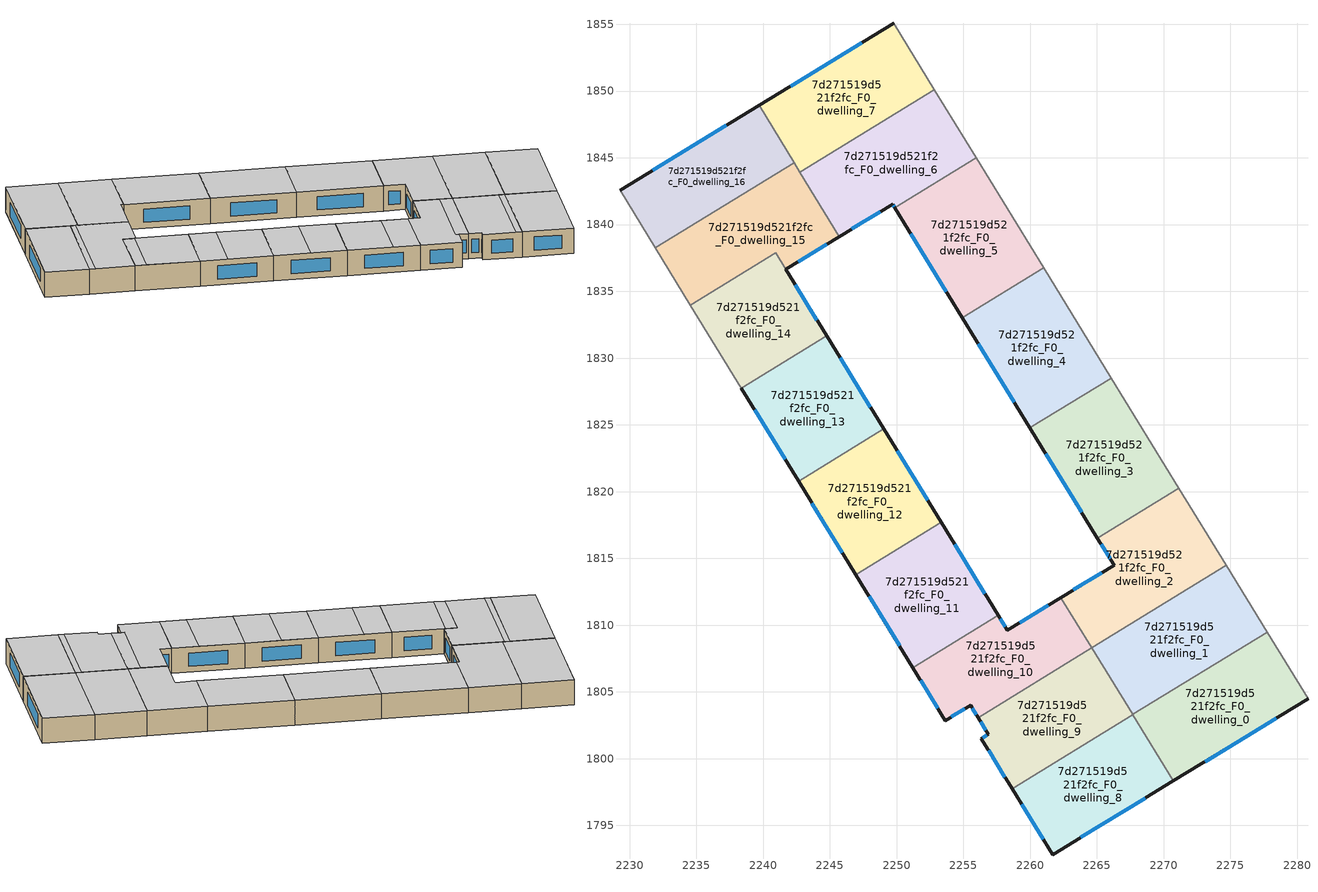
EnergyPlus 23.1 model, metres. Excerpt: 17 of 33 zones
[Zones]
7d271519d521f2fc_F0_dwelling_0
 floor ground (EU_floor_Construction): 2277.74,1809.49 2280.81,1804.48 2270.73,1798.33 2267.68,1803.31 z0
 wall outside (EU_wall_Construction): 2270.73,1798.33 2280.81,1804.48 z0:3
 wall to 7d271519d521f2fc_F0_dwelling_1 (EU_wall_Construction): 2277.74,1809.49 2267.68,1803.31 z0:3
 wall adiabatic (EU_wall_Construction): 2280.81,1804.48 2277.74,1809.49 z0:3
 wall to 7d271519d521f2fc_F0_dwelling_8 (EU_wall_Construction): 2267.69,1803.28 2270.73,1798.33 z0:3
 wall to 7d271519d521f2fc_F0_dwelling_9 (EU_wall_Construction): 2267.68,1803.31 2267.69,1803.28 z0:3
 window (EU_Window_Construction): 2273.1,1799.78 2278.44,1803.04 z0.7:2.3
 ceiling to 7d271519d521f2fc_F1_dwelling_0 (EU_floor_Construction): 2280.81,1804.48 2277.74,1809.49 2267.68,1803.31 2270.73,1798.33 z3
7d271519d521f2fc_F0_dwelling_1
 floor ground (EU_floor_Construction): 2274.68,1814.47 2277.74,1809.49 2267.68,1803.31 2264.62,1808.3 z0
 wall to 7d271519d521f2fc_F0_dwelling_2 (EU_wall_Construction): 2274.68,1814.47 2264.62,1808.3 z0:3
 wall adiabatic (EU_wall_Construction): 2277.74,1809.49 2274.68,1814.47 z0:3
 wall to 7d271519d521f2fc_F0_dwelling_9 (EU_wall_Construction): 2264.62,1808.29 2267.68,1803.31 z0:3
 ceiling to 7d271519d521f2fc_F1_dwelling_1 (EU_floor_Construction): 2277.74,1809.49 2274.68,1814.47 2264.62,1808.3 2267.68,1803.31 z3
7d271519d521f2fc_F0_dwelling_10
 floor ground (EU_floor_Construction): 2262.3,1812.07 2264.62,1808.29 2256.11,1803.07 2255.54,1804.01 2253.65,1802.85 2251.22,1806.8 2257.61,1810.72 2258.29,1809.62 z0
 wall outside (EU_wall_Construction): 2262.3,1812.07 2258.29,1809.62 2257.61,1810.72 / 2251.22,1806.8 2253.65,1802.85 2255.54,1804.01 2256.11,1803.07 z0:3
 wall to 7d271519d521f2fc_F0_dwelling_11 (EU_wall_Construction): 2257.61,1810.72 2251.22,1806.8 z0:3
 wall to 7d271519d521f2fc_F0_dwelling_2 (EU_wall_Construction): 2264.62,1808.3 2262.3,1812.07 z0:3
 wall to 7d271519d521f2fc_F0_dwelling_9 (EU_wall_Construction): 2256.11,1803.07 2264.62,1808.29 z0:3
 window (EU_Window_Construction): 2258.13,1809.88 2257.77,1810.47 / 2261.36,1811.49 2259.23,1810.2 / 2255.67,1803.79 2255.98,1803.29 / 2254.09,1803.12 2255.09,1803.74 / 2251.79,1805.88 2253.08,1803.78 z0.7:2.3
 ceiling to 7d271519d521f2fc_F1_dwelling_10 (EU_floor_Construction): 2263.86,1809.54 2262.3,1812.07 2258.29,1809.62 2257.61,1810.72 2251.22,1806.8 2253.65,1802.85 2255.54,1804.01 2255.35,1804.32 z3
 ceiling to 7d271519d521f2fc_F1_dwelling_9 (EU_floor_Construction): 2264.62,1808.29 2263.86,1809.54 2255.35,1804.32 2255.54,1804 2256.11,1803.07 z3
7d271519d521f2fc_F0_dwelling_11
 floor ground (EU_floor_Construction): 2253.33,1817.71 2257.61,1810.72 2251.22,1806.8 2246.94,1813.79 z0
 wall outside (EU_wall_Construction): 2246.94,1813.79 2251.22,1806.8 / 2257.61,1810.72 2253.33,1817.71 z0:3
 wall to 7d271519d521f2fc_F0_dwelling_12 (EU_wall_Construction): 2253.33,1817.71 2246.94,1813.79 z0:3
 window (EU_Window_Construction): 2247.95,1812.15 2250.22,1808.44 / 2256.61,1812.36 2254.33,1816.07 z0.7:2.3
 ceiling to 7d271519d521f2fc_F1_dwelling_11 (EU_floor_Construction): 2256.01,1813.34 2253.33,1817.71 2246.94,1813.79 2249.62,1809.42 z3
 ceiling to 7d271519d521f2fc_F1_dwelling_10 (EU_floor_Construction): 2257.61,1810.72 2256.01,1813.34 2249.62,1809.42 2251.22,1806.8 z3
7d271519d521f2fc_F0_dwelling_12
 floor ground (EU_floor_Construction): 2249.04,1824.69 2253.33,1817.71 2246.94,1813.79 2242.65,1820.77 z0
 wall outside (EU_wall_Construction): 2242.65,1820.77 2246.94,1813.79 / 2253.33,1817.71 2249.04,1824.69 z0:3
 wall to 7d271519d521f2fc_F0_dwelling_13 (EU_wall_Construction): 2249.04,1824.69 2242.65,1820.77 z0:3
 window (EU_Window_Construction): 2243.66,1819.13 2245.93,1815.43 / 2252.32,1819.35 2250.05,1823.05 z0.7:2.3
 ceiling to 7d271519d521f2fc_F1_dwelling_12 (EU_floor_Construction): 2251.18,1821.2 2249.04,1824.69 2242.65,1820.77 2244.8,1817.28 z3
 ceiling to 7d271519d521f2fc_F1_dwelling_11 (EU_floor_Construction): 2253.33,1817.71 2251.18,1821.2 2244.8,1817.28 2246.94,1813.79 z3
7d271519d521f2fc_F0_dwelling_13
 floor ground (EU_floor_Construction): 2244.75,1831.68 2249.04,1824.69 2242.65,1820.77 2238.37,1827.76 z0
 wall outside (EU_wall_Construction): 2238.37,1827.76 2242.65,1820.77 / 2249.04,1824.69 2244.75,1831.68 z0:3
 wall to 7d271519d521f2fc_F0_dwelling_14 (EU_wall_Construction): 2244.75,1831.68 2238.37,1827.76 z0:3
 window (EU_Window_Construction): 2239.37,1826.12 2241.65,1822.41 / 2248.03,1826.33 2245.76,1830.04 z0.7:2.3
 ceiling adiabatic (EU_roof_Construction): 2246.36,1829.06 2244.75,1831.68 2238.37,1827.76 2239.97,1825.14 z3
 ceiling to 7d271519d521f2fc_F1_dwelling_12 (EU_floor_Construction): 2249.04,1824.69 2246.36,1829.06 2239.97,1825.14 2242.65,1820.77 z3
7d271519d521f2fc_F0_dwelling_14
 floor ground (EU_floor_Construction): 2240.94,1837.88 2244.75,1831.68 2238.37,1827.76 2234.56,1833.97 z0
 wall outside (EU_wall_Construction): 2244.75,1831.68 2241.7,1836.65 z0:3
 wall adiabatic (EU_wall_Construction): 2234.56,1833.97 2238.37,1827.76 z0:3
 wall to 7d271519d521f2fc_F0_dwelling_15 (EU_wall_Construction): 2240.94,1837.88 2234.56,1833.97 / 2241.7,1836.65 2240.94,1837.89 z0:3
 window (EU_Window_Construction): 2244.03,1832.85 2242.41,1835.49 z0.7:2.3
 ceiling to 7d271519d521f2fc_F1_dwelling_14 (EU_floor_Construction): 2241.6,1836.81 2240.94,1837.88 2234.56,1833.97 2235.22,1832.9 z3
 ceiling to 7d271519d521f2fc_F1_dwelling_13 (EU_floor_Construction): 2244.75,1831.68 2241.62,1836.78 2241.59,1836.81 2235.22,1832.9 2238.37,1827.76 z3
7d271519d521f2fc_F0_dwelling_15
 floor ground (EU_floor_Construction): 2242.32,1844.64 2245.72,1839.1 2241.7,1836.65 2240.94,1837.89 2234.56,1833.97 2231.92,1838.26 z0
 wall outside (EU_wall_Construction): 2241.7,1836.65 2245.72,1839.1 z0:3
 wall adiabatic (EU_wall_Construction): 2231.92,1838.26 2234.56,1833.97 z0:3
 wall to 7d271519d521f2fc_F0_dwelling_16 (EU_wall_Construction): 2242.32,1844.64 2231.92,1838.26 z0:3
 wall to 7d271519d521f2fc_F0_dwelling_6 (EU_wall_Construction): 2245.72,1839.1 2242.76,1843.92 z0:3
 wall to 7d271519d521f2fc_F0_dwelling_7 (EU_wall_Construction): 2242.76,1843.92 2242.32,1844.64 z0:3
 window (EU_Window_Construction): 2242.64,1837.23 2244.77,1838.53 z0.7:2.3
 ceiling to 7d271519d521f2fc_F1_dwelling_14 (EU_floor_Construction): 2241.7,1836.65 2245.72,1839.1 2242.65,1844.1 2232.25,1837.72 2234.56,1833.97 2240.94,1837.89 z3
 ceiling to 7d271519d521f2fc_F1_dwelling_15 (EU_floor_Construction): 2242.65,1844.1 2242.32,1844.64 2231.92,1838.26 2232.25,1837.72 z3
7d271519d521f2fc_F0_dwelling_16
 floor ground (EU_floor_Construction): 2239.69,1848.92 2242.32,1844.64 2231.92,1838.26 2229.28,1842.57 z0
 wall outside (EU_wall_Construction): 2239.69,1848.92 2229.28,1842.57 z0:3
 wall adiabatic (EU_wall_Construction): 2229.28,1842.57 2231.92,1838.26 z0:3
 wall to 7d271519d521f2fc_F0_dwelling_7 (EU_wall_Construction): 2242.32,1844.64 2239.69,1848.92 z0:3
 window (EU_Window_Construction): 2237.25,1847.43 2231.73,1844.06 z0.7:2.3
 ceiling to 7d271519d521f2fc_F1_dwelling_15 (EU_floor_Construction): 2242.32,1844.64 2239.69,1848.92 2229.28,1842.57 2231.92,1838.26 z3
7d271519d521f2fc_F0_dwelling_2
 floor ground (EU_floor_Construction): 2271.13,1820.26 2274.68,1814.47 2264.62,1808.3 2262.3,1812.07 2266.29,1814.5 2265.04,1816.53 z0
 wall outside (EU_wall_Construction): 2265.04,1816.53 2266.29,1814.5 2262.3,1812.07 z0:3
 wall to 7d271519d521f2fc_F0_dwelling_3 (EU_wall_Construction): 2271.13,1820.26 2265.04,1816.53 z0:3
 wall adiabatic (EU_wall_Construction): 2274.68,1814.47 2271.13,1820.26 z0:3
 window (EU_Window_Construction): 2265.35,1813.93 2263.24,1812.64 / 2265.33,1816.05 2265.99,1814.97 z0.7:2.3
 ceiling to 7d271519d521f2fc_F1_dwelling_2 (EU_floor_Construction): 2274.68,1814.47 2271.13,1820.26 2265.04,1816.53 2266.29,1814.5 2262.3,1812.07 2264.62,1808.3 z3
7d271519d521f2fc_F0_dwelling_3
 floor ground (EU_floor_Construction): 2266.07,1828.51 2271.13,1820.26 2265.04,1816.53 2259.98,1824.77 z0
 wall outside (EU_wall_Construction): 2259.98,1824.77 2265.04,1816.53 z0:3
 wall to 7d271519d521f2fc_F0_dwelling_4 (EU_wall_Construction): 2266.07,1828.51 2259.98,1824.77 z0:3
 wall adiabatic (EU_wall_Construction): 2271.13,1820.26 2266.07,1828.51 z0:3
 window (EU_Window_Construction): 2261.17,1822.84 2263.85,1818.46 z0.7:2.3
 ceiling to 7d271519d521f2fc_F1_dwelling_3 (EU_floor_Construction): 2271.13,1820.26 2266.07,1828.51 2259.98,1824.77 2265.04,1816.53 z3
7d271519d521f2fc_F0_dwelling_4
 floor ground (EU_floor_Construction): 2261.01,1836.75 2266.07,1828.51 2259.98,1824.77 2254.92,1833.02 z0
 wall outside (EU_wall_Construction): 2254.92,1833.02 2259.98,1824.77 z0:3
 wall to 7d271519d521f2fc_F0_dwelling_5 (EU_wall_Construction): 2261.01,1836.75 2254.92,1833.02 z0:3
 wall adiabatic (EU_wall_Construction): 2266.07,1828.51 2261.01,1836.75 z0:3
 window (EU_Window_Construction): 2256.11,1831.08 2258.79,1826.71 z0.7:2.3
 ceiling to 7d271519d521f2fc_F1_dwelling_4 (EU_floor_Construction): 2266.07,1828.51 2261.01,1836.75 2254.92,1833.02 2259.98,1824.77 z3
7d271519d521f2fc_F0_dwelling_5
 floor ground (EU_floor_Construction): 2255.95,1845 2261.01,1836.75 2254.92,1833.02 2249.86,1841.26 z0
 wall outside (EU_wall_Construction): 2249.86,1841.26 2254.92,1833.02 z0:3
 wall to 7d271519d521f2fc_F0_dwelling_6 (EU_wall_Construction): 2255.95,1845 2249.86,1841.26 z0:3
 wall adiabatic (EU_wall_Construction): 2261.01,1836.75 2255.95,1845 z0:3
 window (EU_Window_Construction): 2251.05,1839.32 2253.73,1834.95 z0.7:2.3
 ceiling to 7d271519d521f2fc_F1_dwelling_5 (EU_floor_Construction): 2261.01,1836.75 2255.95,1845 2249.86,1841.26 2254.92,1833.02 z3
7d271519d521f2fc_F0_dwelling_6
 floor ground (EU_floor_Construction): 2252.82,1850.09 2255.95,1845 2249.86,1841.26 2249.7,1841.53 2245.72,1839.1 2242.76,1843.92 z0
 wall outside (EU_wall_Construction): 2245.72,1839.1 2249.7,1841.53 2249.86,1841.26 z0:3
 wall to 7d271519d521f2fc_F0_dwelling_7 (EU_wall_Construction): 2252.82,1850.09 2242.76,1843.92 z0:3
 wall adiabatic (EU_wall_Construction): 2255.95,1845 2252.82,1850.09 z0:3
 window (EU_Window_Construction): 2249.74,1841.46 2249.82,1841.32 / 2246.65,1839.67 2248.76,1840.96 z0.7:2.3
 ceiling to 7d271519d521f2fc_F1_dwelling_6 (EU_floor_Construction): 2255.95,1845 2252.82,1850.09 2242.76,1843.92 2245.72,1839.1 2249.7,1841.53 2249.86,1841.26 z3
7d271519d521f2fc_F0_dwelling_7
 floor ground (EU_floor_Construction): 2249.77,1855.07 2252.82,1850.09 2242.76,1843.92 2239.69,1848.92 z0
 wall outside (EU_wall_Construction): 2249.77,1855.07 2239.69,1848.92 z0:3
 wall adiabatic (EU_wall_Construction): 2252.82,1850.09 2249.77,1855.07 z0:3
 window (EU_Window_Construction): 2247.4,1853.63 2242.06,1850.36 z0.7:2.3
 ceiling to 7d271519d521f2fc_F1_dwelling_7 (EU_floor_Construction): 2252.82,1850.09 2249.77,1855.07 2239.69,1848.92 2242.76,1843.92 z3
7d271519d521f2fc_F0_dwelling_8
 floor ground (EU_floor_Construction): 2267.69,1803.28 2270.73,1798.33 2261.68,1792.81 2258.66,1797.74 z0
 wall outside (EU_wall_Construction): 2258.66,1797.74 2261.68,1792.81 2270.73,1798.33 z0:3
 wall to 7d271519d521f2fc_F0_dwelling_9 (EU_wall_Construction): 2267.69,1803.28 2258.66,1797.74 z0:3
 window (EU_Window_Construction): 2263.81,1794.11 2268.61,1797.04 / 2259.37,1796.58 2260.97,1793.97 z0.7:2.3
 ceiling to 7d271519d521f2fc_F1_dwelling_8 (EU_floor_Construction): 2270.73,1798.33 2267.69,1803.28 2258.66,1797.74 2261.68,1792.81 z3
7d271519d521f2fc_F0_dwelling_9
 floor ground (EU_floor_Construction): 2264.62,1808.29 2267.69,1803.28 2258.66,1797.74 2256.34,1801.51 2256.87,1801.83 2256.11,1803.07 z0
 wall outside (EU_wall_Construction): 2256.11,1803.07 2256.87,1801.83 2256.34,1801.51 2258.66,1797.74 z0:3
 window (EU_Window_Construction): 2256.89,1800.62 2258.11,1798.62 / 2256.75,1801.75 2256.47,1801.58 / 2256.29,1802.78 2256.69,1802.12 z0.7:2.3
 ceiling to 7d271519d521f2fc_F1_dwelling_9 (EU_floor_Construction): 2267.32,1803.9 2264.62,1808.29 2256.11,1803.07 2256.87,1801.83 2256.34,1801.51 2258.28,1798.36 z3
 ceiling to 7d271519d521f2fc_F1_dwelling_8 (EU_floor_Construction): 2267.69,1803.28 2267.32,1803.9 2258.28,1798.36 2258.66,1797.74 z3
[Building]
EU S2 Campaign: North Axis=0; Terrain=City; Solar Distribution=FullExterior
[Site:Location]
Budapest.Ferenc.Liszt.Intl.AP: Latitude=47.437; Longitude=19.256; Time Zone=1; Elevation=185
[SizingPeriod:WeatherFileDays]
AnnualSizingPeriod: Begin Month=1; Begin Day of Month=1; End Month=12; End Day of Month=31; Day of Week for Start Day=Monday; Use Weather File Daylight Saving Period=No; Use Weather File Rain and Snow Indicators=No
[MATERIAL]
EU_InternalMass_Material: Roughness=MediumRough; Thickness=0.1; Conductivity=1; Density=1800; Specific Heat=900; Thermal Absorptance=0.9; Solar Absorptance=0.7; Visible Absorptance=0.7
[MATERIAL:NOMASS] Roughness=MediumRough; Thermal Absorptance=0.9; Solar Absorptance=0.7; Visible Absorptance=0.7
Name | Thermal Resistance
EU_wall_NoMass | 0.832559
EU_roof_NoMass | 1.39638
EU_floor_NoMass | 0.872794
[WINDOWMATERIAL:SIMPLEGLAZINGSYSTEM]
EU_Window_SimpleGlazing: UFactor=2.79869; Solar Heat Gain Coefficient=0.75; Visible Transmittance=0.75
[CONSTRUCTION]
EU_wall_Construction: EU_wall_NoMass
EU_roof_Construction: EU_roof_NoMass
EU_floor_Construction: EU_floor_NoMass
EU_Window_Construction: EU_Window_SimpleGlazing
EU_InternalMass_Construction: EU_InternalMass_Material
[ZONE] Type=1; Multiplier=1; Ceiling Height=autocalculate; Floor Area=autocalculate; Part of Total Floor Area=Yes
Name | Volume
7d271519d521f2fc_F0_dwelling_0 | 207.294
7d271519d521f2fc_F0_dwelling_1 | 207.226
7d271519d521f2fc_F0_dwelling_10 | 184.259
7d271519d521f2fc_F0_dwelling_11 | 184.248
7d271519d521f2fc_F0_dwelling_12; 7d271519d521f2fc_F0_dwelling_9 | 184.274
7d271519d521f2fc_F0_dwelling_13 | 184.227
7d271519d521f2fc_F0_dwelling_14 | 163.672
7d271519d521f2fc_F0_dwelling_15 | 204.761
7d271519d521f2fc_F0_dwelling_16 | 184.282
7d271519d521f2fc_F0_dwelling_2 | 207.3
7d271519d521f2fc_F0_dwelling_3; 7d271519d521f2fc_F0_dwelling_4 | 207.273
7d271519d521f2fc_F0_dwelling_5 | 207.242
7d271519d521f2fc_F0_dwelling_6 | 207.295
7d271519d521f2fc_F0_dwelling_7 | 207.267
7d271519d521f2fc_F0_dwelling_8 | 184.231
[INTERNALMASS] Construction=EU_InternalMass_Construction
Name | Zone or ZoneList | Surface Area
7d271519d521f2fc_F0_dwelling_0_EU_InternalMass | 7d271519d521f2fc_F0_dwelling_0 | 69.0981
7d271519d521f2fc_F0_dwelling_1_EU_InternalMass | 7d271519d521f2fc_F0_dwelling_1 | 69.0751
7d271519d521f2fc_F0_dwelling_2_EU_InternalMass | 7d271519d521f2fc_F0_dwelling_2 | 69.1003
7d271519d521f2fc_F0_dwelling_3_EU_InternalMass | 7d271519d521f2fc_F0_dwelling_3 | 69.0909
7d271519d521f2fc_F0_dwelling_4_EU_InternalMass | 7d271519d521f2fc_F0_dwelling_4 | 69.0909
7d271519d521f2fc_F0_dwelling_5_EU_InternalMass | 7d271519d521f2fc_F0_dwelling_5 | 69.0806
7d271519d521f2fc_F0_dwelling_6_EU_InternalMass | 7d271519d521f2fc_F0_dwelling_6 | 69.0984
7d271519d521f2fc_F0_dwelling_7_EU_InternalMass | 7d271519d521f2fc_F0_dwelling_7 | 69.089
7d271519d521f2fc_F0_dwelling_8_EU_InternalMass | 7d271519d521f2fc_F0_dwelling_8 | 61.4103
7d271519d521f2fc_F0_dwelling_9_EU_InternalMass | 7d271519d521f2fc_F0_dwelling_9 | 61.4246
7d271519d521f2fc_F0_dwelling_10_EU_InternalMass | 7d271519d521f2fc_F0_dwelling_10 | 61.4196
7d271519d521f2fc_F0_dwelling_11_EU_InternalMass | 7d271519d521f2fc_F0_dwelling_11 | 61.416
7d271519d521f2fc_F0_dwelling_12_EU_InternalMass | 7d271519d521f2fc_F0_dwelling_12 | 61.4247
7d271519d521f2fc_F0_dwelling_13_EU_InternalMass | 7d271519d521f2fc_F0_dwelling_13 | 61.4091
7d271519d521f2fc_F0_dwelling_14_EU_InternalMass | 7d271519d521f2fc_F0_dwelling_14 | 54.5774
7d271519d521f2fc_F0_dwelling_15_EU_InternalMass | 7d271519d521f2fc_F0_dwelling_15 | 68.2562
7d271519d521f2fc_F0_dwelling_16_EU_InternalMass | 7d271519d521f2fc_F0_dwelling_16 | 61.4275
[OTHEREQUIPMENT] Fuel Type=Electricity; Design Level Calculation Method=Watts/Area; Power per Zone Floor Area=1; Fraction Latent=0; Fraction Radiant=0; Fraction Lost=0; Carbon Dioxide Generation Rate=0; EndUse Subcategory=EU_Step8_InternalGains
Name | Zone or ZoneList or Space or SpaceList | Schedule
EU_Step8_InternalGain_7d271519d521f2fc_F0_dwelling_0_f000 | 7d271519d521f2fc_F0_dwelling_0 | EU_Step8_GainSchedule_7d271519d521f2fc_F0_dwelling_0_f000
EU_Step8_InternalGain_7d271519d521f2fc_F0_dwelling_1_f000 | 7d271519d521f2fc_F0_dwelling_1 | EU_Step8_GainSchedule_7d271519d521f2fc_F0_dwelling_1_f000
EU_Step8_InternalGain_7d271519d521f2fc_F0_dwelling_2_f000 | 7d271519d521f2fc_F0_dwelling_2 | EU_Step8_GainSchedule_7d271519d521f2fc_F0_dwelling_2_f000
EU_Step8_InternalGain_7d271519d521f2fc_F0_dwelling_3_f000 | 7d271519d521f2fc_F0_dwelling_3 | EU_Step8_GainSchedule_7d271519d521f2fc_F0_dwelling_3_f000
EU_Step8_InternalGain_7d271519d521f2fc_F0_dwelling_4_f000 | 7d271519d521f2fc_F0_dwelling_4 | EU_Step8_GainSchedule_7d271519d521f2fc_F0_dwelling_4_f000
EU_Step8_InternalGain_7d271519d521f2fc_F0_dwelling_5_f000 | 7d271519d521f2fc_F0_dwelling_5 | EU_Step8_GainSchedule_7d271519d521f2fc_F0_dwelling_5_f000
EU_Step8_InternalGain_7d271519d521f2fc_F0_dwelling_6_f000 | 7d271519d521f2fc_F0_dwelling_6 | EU_Step8_GainSchedule_7d271519d521f2fc_F0_dwelling_6_f000
EU_Step8_InternalGain_7d271519d521f2fc_F0_dwelling_7_f000 | 7d271519d521f2fc_F0_dwelling_7 | EU_Step8_GainSchedule_7d271519d521f2fc_F0_dwelling_7_f000
EU_Step8_InternalGain_7d271519d521f2fc_F0_dwelling_8_f000 | 7d271519d521f2fc_F0_dwelling_8 | EU_Step8_GainSchedule_7d271519d521f2fc_F0_dwelling_8_f000
EU_Step8_InternalGain_7d271519d521f2fc_F0_dwelling_9_f000 | 7d271519d521f2fc_F0_dwelling_9 | EU_Step8_GainSchedule_7d271519d521f2fc_F0_dwelling_9_f000
EU_Step8_InternalGain_7d271519d521f2fc_F0_dwelling_10_f000 | 7d271519d521f2fc_F0_dwelling_10 | EU_Step8_GainSchedule_7d271519d521f2fc_F0_dwelling_10_f000
EU_Step8_InternalGain_7d271519d521f2fc_F0_dwelling_11_f000 | 7d271519d521f2fc_F0_dwelling_11 | EU_Step8_GainSchedule_7d271519d521f2fc_F0_dwelling_11_f000
EU_Step8_InternalGain_7d271519d521f2fc_F0_dwelling_12_f000 | 7d271519d521f2fc_F0_dwelling_12 | EU_Step8_GainSchedule_7d271519d521f2fc_F0_dwelling_12_f000
EU_Step8_InternalGain_7d271519d521f2fc_F0_dwelling_13_f000 | 7d271519d521f2fc_F0_dwelling_13 | EU_Step8_GainSchedule_7d271519d521f2fc_F0_dwelling_13_f000
EU_Step8_InternalGain_7d271519d521f2fc_F0_dwelling_14_f000 | 7d271519d521f2fc_F0_dwelling_14 | EU_Step8_GainSchedule_7d271519d521f2fc_F0_dwelling_14_f000
EU_Step8_InternalGain_7d271519d521f2fc_F0_dwelling_15_f000 | 7d271519d521f2fc_F0_dwelling_15 | EU_Step8_GainSchedule_7d271519d521f2fc_F0_dwelling_15_f000
EU_Step8_InternalGain_7d271519d521f2fc_F0_dwelling_16_f000 | 7d271519d521f2fc_F0_dwelling_16 | EU_Step8_GainSchedule_7d271519d521f2fc_F0_dwelling_16_f000
[ZONEVENTILATION:DESIGNFLOWRATE] Schedule=EU_AlwaysOn; Design Flow Rate Calculation Method=AirChanges/Hour; Air Changes per Hour=0.475469; Ventilation Type=Natural; Fan Pressure Rise=0; Fan Total Efficiency=1; Constant Term Coefficient=1; Temperature Term Coefficient=0; Velocity Term Coefficient=0; Velocity Squared Term Coefficient=0; Minimum Indoor Temperature=-100; Maximum Indoor Temperature=100; Delta Temperature=-100; Minimum Outdoor Temperature=-100; Maximum Outdoor Temperature=100; Maximum Wind Speed=40
Name | Zone or ZoneList or Space or SpaceList
EU_ConstantAir_7d271519d521f2fc_F0_dwelling_0 | 7d271519d521f2fc_F0_dwelling_0
EU_ConstantAir_7d271519d521f2fc_F0_dwelling_1 | 7d271519d521f2fc_F0_dwelling_1
EU_ConstantAir_7d271519d521f2fc_F0_dwelling_2 | 7d271519d521f2fc_F0_dwelling_2
EU_ConstantAir_7d271519d521f2fc_F0_dwelling_3 | 7d271519d521f2fc_F0_dwelling_3
EU_ConstantAir_7d271519d521f2fc_F0_dwelling_4 | 7d271519d521f2fc_F0_dwelling_4
EU_ConstantAir_7d271519d521f2fc_F0_dwelling_5 | 7d271519d521f2fc_F0_dwelling_5
EU_ConstantAir_7d271519d521f2fc_F0_dwelling_6 | 7d271519d521f2fc_F0_dwelling_6
EU_ConstantAir_7d271519d521f2fc_F0_dwelling_7 | 7d271519d521f2fc_F0_dwelling_7
EU_ConstantAir_7d271519d521f2fc_F0_dwelling_8 | 7d271519d521f2fc_F0_dwelling_8
EU_ConstantAir_7d271519d521f2fc_F0_dwelling_9 | 7d271519d521f2fc_F0_dwelling_9
EU_ConstantAir_7d271519d521f2fc_F0_dwelling_10 | 7d271519d521f2fc_F0_dwelling_10
EU_ConstantAir_7d271519d521f2fc_F0_dwelling_11 | 7d271519d521f2fc_F0_dwelling_11
EU_ConstantAir_7d271519d521f2fc_F0_dwelling_12 | 7d271519d521f2fc_F0_dwelling_12
EU_ConstantAir_7d271519d521f2fc_F0_dwelling_13 | 7d271519d521f2fc_F0_dwelling_13
EU_ConstantAir_7d271519d521f2fc_F0_dwelling_14 | 7d271519d521f2fc_F0_dwelling_14
EU_ConstantAir_7d271519d521f2fc_F0_dwelling_15 | 7d271519d521f2fc_F0_dwelling_15
EU_ConstantAir_7d271519d521f2fc_F0_dwelling_16 | 7d271519d521f2fc_F0_dwelling_16
[HVACTEMPLATE:THERMOSTAT] Constant Heating Setpoint=20; Constant Cooling Setpoint=50
EU_HeatOnly_7d271519d521f2fc_F0_dwelling_0; EU_HeatOnly_7d271519d521f2fc_F0_dwelling_1; EU_HeatOnly_7d271519d521f2fc_F0_dwelling_2; EU_HeatOnly_7d271519d521f2fc_F0_dwelling_3; EU_HeatOnly_7d271519d521f2fc_F0_dwelling_4; EU_HeatOnly_7d271519d521f2fc_F0_dwelling_5; EU_HeatOnly_7d271519d521f2fc_F0_dwelling_6; EU_HeatOnly_7d271519d521f2fc_F0_dwelling_7; EU_HeatOnly_7d271519d521f2fc_F0_dwelling_8; EU_HeatOnly_7d271519d521f2fc_F0_dwelling_9; EU_HeatOnly_7d271519d521f2fc_F0_dwelling_10; EU_HeatOnly_7d271519d521f2fc_F0_dwelling_11; EU_HeatOnly_7d271519d521f2fc_F0_dwelling_12; EU_HeatOnly_7d271519d521f2fc_F0_dwelling_13; EU_HeatOnly_7d271519d521f2fc_F0_dwelling_14; EU_HeatOnly_7d271519d521f2fc_F0_dwelling_15; EU_HeatOnly_7d271519d521f2fc_F0_dwelling_16; EU_HeatOnly_7d271519d521f2fc_F1_dwelling_0; EU_HeatOnly_7d271519d521f2fc_F1_dwelling_1; EU_HeatOnly_7d271519d521f2fc_F1_dwelling_2; EU_HeatOnly_7d271519d521f2fc_F1_dwelling_3; EU_HeatOnly_7d271519d521f2fc_F1_dwelling_4; EU_HeatOnly_7d271519d521f2fc_F1_dwelling_5; EU_HeatOnly_7d271519d521f2fc_F1_dwelling_6; EU_HeatOnly_7d271519d521f2fc_F1_dwelling_7; EU_HeatOnly_7d271519d521f2fc_F1_dwelling_8; EU_HeatOnly_7d271519d521f2fc_F1_dwelling_9; EU_HeatOnly_7d271519d521f2fc_F1_dwelling_10; EU_HeatOnly_7d271519d521f2fc_F1_dwelling_11; EU_HeatOnly_7d271519d521f2fc_F1_dwelling_12; EU_HeatOnly_7d271519d521f2fc_F1_dwelling_13; EU_HeatOnly_7d271519d521f2fc_F1_dwelling_14; EU_HeatOnly_7d271519d521f2fc_F1_dwelling_15
[HVACTEMPLATE:ZONE:IDEALLOADSAIRSYSTEM] System Availability Schedule=EU_AlwaysOn; Maximum Heating Supply Air Temperature=50; Minimum Cooling Supply Air Temperature=13; Maximum Heating Supply Air Humidity Ratio=0.0156; Minimum Cooling Supply Air Humidity Ratio=0.0077; Heating Limit=NoLimit; Cooling Limit=NoLimit; Heating Availability Schedule=EU_AlwaysOn; Cooling Availability Schedule=EU_CoolingOff; Dehumidification Control Type=ConstantSensibleHeatRatio; Cooling Sensible Heat Ratio=0.7; Dehumidification Setpoint=60; Humidification Control Type=None; Humidification Setpoint=30; Outdoor Air Method=None; Outdoor Air Flow Rate per Person=0.00944; Outdoor Air Flow Rate per Zone Floor Area=0; Outdoor Air Flow Rate per Zone=0; Demand Controlled Ventilation Type=None; Outdoor Air Economizer Type=NoEconomizer; Heat Recovery Type=None; Sensible Heat Recovery Effectiveness=0.7; Latent Heat Recovery Effectiveness=0.65
Name | Template Thermostat
7d271519d521f2fc_F0_dwelling_0 | EU_HeatOnly_7d271519d521f2fc_F0_dwelling_0
7d271519d521f2fc_F0_dwelling_1 | EU_HeatOnly_7d271519d521f2fc_F0_dwelling_1
7d271519d521f2fc_F0_dwelling_2 | EU_HeatOnly_7d271519d521f2fc_F0_dwelling_2
7d271519d521f2fc_F0_dwelling_3 | EU_HeatOnly_7d271519d521f2fc_F0_dwelling_3
7d271519d521f2fc_F0_dwelling_4 | EU_HeatOnly_7d271519d521f2fc_F0_dwelling_4
7d271519d521f2fc_F0_dwelling_5 | EU_HeatOnly_7d271519d521f2fc_F0_dwelling_5
7d271519d521f2fc_F0_dwelling_6 | EU_HeatOnly_7d271519d521f2fc_F0_dwelling_6
7d271519d521f2fc_F0_dwelling_7 | EU_HeatOnly_7d271519d521f2fc_F0_dwelling_7
7d271519d521f2fc_F0_dwelling_8 | EU_HeatOnly_7d271519d521f2fc_F0_dwelling_8
7d271519d521f2fc_F0_dwelling_9 | EU_HeatOnly_7d271519d521f2fc_F0_dwelling_9
7d271519d521f2fc_F0_dwelling_10 | EU_HeatOnly_7d271519d521f2fc_F0_dwelling_10
7d271519d521f2fc_F0_dwelling_11 | EU_HeatOnly_7d271519d521f2fc_F0_dwelling_11
7d271519d521f2fc_F0_dwelling_12 | EU_HeatOnly_7d271519d521f2fc_F0_dwelling_12
7d271519d521f2fc_F0_dwelling_13 | EU_HeatOnly_7d271519d521f2fc_F0_dwelling_13
7d271519d521f2fc_F0_dwelling_14 | EU_HeatOnly_7d271519d521f2fc_F0_dwelling_14
7d271519d521f2fc_F0_dwelling_15 | EU_HeatOnly_7d271519d521f2fc_F0_dwelling_15
7d271519d521f2fc_F0_dwelling_16 | EU_HeatOnly_7d271519d521f2fc_F0_dwelling_16
[SIZING:ZONE] Zone Cooling Design Supply Air Temperature Input Method=SupplyAirTemperature; Zone Cooling Design Supply Air Temperature=13; Zone Heating Design Supply Air Temperature Input Method=SupplyAirTemperature; Zone Heating Design Supply Air Temperature=50; Zone Cooling Design Supply Air Humidity Ratio=0.008; Zone Heating Design Supply Air Humidity Ratio=0.008; Cooling Design Air Flow Method=DesignDay; Cooling Design Air Flow Rate=0; Cooling Minimum Air Flow per Zone Floor Area=0.000762; Cooling Minimum Air Flow=0; Cooling Minimum Air Flow Fraction=0.2; Heating Design Air Flow Method=DesignDay; Heating Design Air Flow Rate=0; Heating Maximum Air Flow per Zone Floor Area=0.002032; Heating Maximum Air Flow=0.141576; Heating Maximum Air Flow Fraction=0.3; Account for Dedicated Outdoor Air System=No; Dedicated Outdoor Air System Control Strategy=NeutralSupplyAir; Dedicated Outdoor Air Low Setpoint Temperature for Design=autosize; Dedicated Outdoor Air High Setpoint Temperature for Design=autosize; Zone Load Sizing Method=Sensible Load Only No Latent Load; Zone Latent Cooling Design Supply Air Humidity Ratio Input Method=HumidityRatioDifference; Zone Cooling Design Supply Air Humidity Ratio Difference=0.005; Zone Latent Heating Design Supply Air Humidity Ratio Input Method=HumidityRatioDifference; Zone Humidification Design Supply Air Humidity Ratio Difference=0.005
7d271519d521f2fc_F0_dwelling_0; 7d271519d521f2fc_F0_dwelling_1; 7d271519d521f2fc_F0_dwelling_2; 7d271519d521f2fc_F0_dwelling_3; 7d271519d521f2fc_F0_dwelling_4; 7d271519d521f2fc_F0_dwelling_5; 7d271519d521f2fc_F0_dwelling_6; 7d271519d521f2fc_F0_dwelling_7; 7d271519d521f2fc_F0_dwelling_8; 7d271519d521f2fc_F0_dwelling_9; 7d271519d521f2fc_F0_dwelling_10; 7d271519d521f2fc_F0_dwelling_11; 7d271519d521f2fc_F0_dwelling_12; 7d271519d521f2fc_F0_dwelling_13; 7d271519d521f2fc_F0_dwelling_14; 7d271519d521f2fc_F0_dwelling_15; 7d271519d521f2fc_F0_dwelling_16
[SCHEDULE:CONSTANT]
Name | Hourly Value
EU_AlwaysOn | 1
EU_CoolingOff | 0
[SCHEDULE:FILE] Column Number=1; Rows to Skip at Top=0; Number of Hours of Data=8760; Column Separator=Comma; Interpolate to Timestep=No; Minutes per Item=60; Adjust Schedule for Daylight Savings=Yes
Name | File
EU_Step8_GainSchedule_7d271519d521f2fc_F0_dwelling_0_f000 | ../../schedules/7d271519d521f2fc/7d271519d521f2fc_F0_dwelling_0_f000_gain.csv
EU_Step8_GainSchedule_7d271519d521f2fc_F0_dwelling_1_f000 | ../../schedules/7d271519d521f2fc/7d271519d521f2fc_F0_dwelling_1_f000_gain.csv
EU_Step8_GainSchedule_7d271519d521f2fc_F0_dwelling_2_f000 | ../../schedules/7d271519d521f2fc/7d271519d521f2fc_F0_dwelling_2_f000_gain.csv
EU_Step8_GainSchedule_7d271519d521f2fc_F0_dwelling_3_f000 | ../../schedules/7d271519d521f2fc/7d271519d521f2fc_F0_dwelling_3_f000_gain.csv
EU_Step8_GainSchedule_7d271519d521f2fc_F0_dwelling_4_f000 | ../../schedules/7d271519d521f2fc/7d271519d521f2fc_F0_dwelling_4_f000_gain.csv
EU_Step8_GainSchedule_7d271519d521f2fc_F0_dwelling_5_f000 | ../../schedules/7d271519d521f2fc/7d271519d521f2fc_F0_dwelling_5_f000_gain.csv
EU_Step8_GainSchedule_7d271519d521f2fc_F0_dwelling_6_f000 | ../../schedules/7d271519d521f2fc/7d271519d521f2fc_F0_dwelling_6_f000_gain.csv
EU_Step8_GainSchedule_7d271519d521f2fc_F0_dwelling_7_f000 | ../../schedules/7d271519d521f2fc/7d271519d521f2fc_F0_dwelling_7_f000_gain.csv
EU_Step8_GainSchedule_7d271519d521f2fc_F0_dwelling_8_f000 | ../../schedules/7d271519d521f2fc/7d271519d521f2fc_F0_dwelling_8_f000_gain.csv
EU_Step8_GainSchedule_7d271519d521f2fc_F0_dwelling_9_f000 | ../../schedules/7d271519d521f2fc/7d271519d521f2fc_F0_dwelling_9_f000_gain.csv
EU_Step8_GainSchedule_7d271519d521f2fc_F0_dwelling_10_f000 | ../../schedules/7d271519d521f2fc/7d271519d521f2fc_F0_dwelling_10_f000_gain.csv
EU_Step8_GainSchedule_7d271519d521f2fc_F0_dwelling_11_f000 | ../../schedules/7d271519d521f2fc/7d271519d521f2fc_F0_dwelling_11_f000_gain.csv
EU_Step8_GainSchedule_7d271519d521f2fc_F0_dwelling_12_f000 | ../../schedules/7d271519d521f2fc/7d271519d521f2fc_F0_dwelling_12_f000_gain.csv
EU_Step8_GainSchedule_7d271519d521f2fc_F0_dwelling_13_f000 | ../../schedules/7d271519d521f2fc/7d271519d521f2fc_F0_dwelling_13_f000_gain.csv
EU_Step8_GainSchedule_7d271519d521f2fc_F0_dwelling_14_f000 | ../../schedules/7d271519d521f2fc/7d271519d521f2fc_F0_dwelling_14_f000_gain.csv
EU_Step8_GainSchedule_7d271519d521f2fc_F0_dwelling_15_f000 | ../../schedules/7d271519d521f2fc/7d271519d521f2fc_F0_dwelling_15_f000_gain.csv
EU_Step8_GainSchedule_7d271519d521f2fc_F0_dwelling_16_f000 | ../../schedules/7d271519d521f2fc/7d271519d521f2fc_F0_dwelling_16_f000_gain.csv
